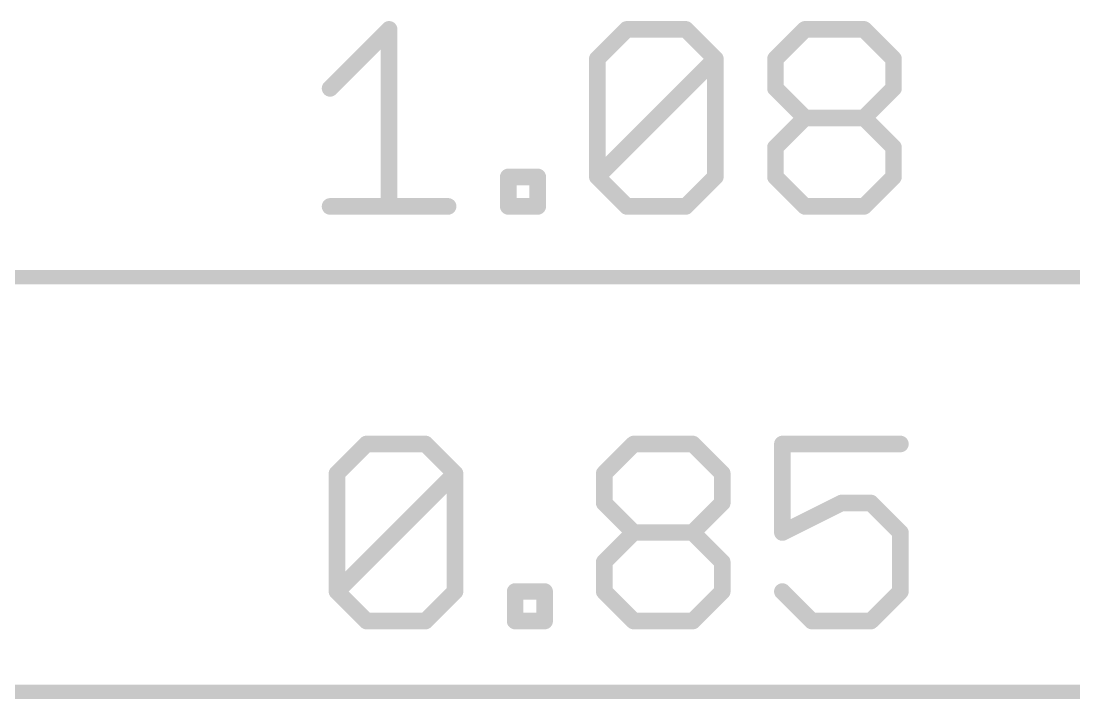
# Model space of a CAD drawing. Extents: x -38 to 69, y -31 to 38.
# Drawn here: x 4.85 to 14.53, y 32.19 to 38.42 of the extents above; entities that cross this region are included whole.
import ezdxf

# ---------------------------------------------------------------- set-up
doc = ezdxf.new("R2010")
doc.units = 0
doc.layers.add('47', color=253, linetype='CONTINUOUS')

msp = doc.modelspace()

# ---------------------------------------------------------------- linework, layer by layer
at = {"layer": '47'}
for points, const_width in [([(7.6913, 37.8034), (8.2336, 38.3457)], 0.1524), ([(8.2336, 38.3457), (8.2336, 36.7187)], 0.1524), ([(10.147, 38.0745), (10.4182, 38.3457)], 0.1524), ([(10.4182, 38.3457), (10.9605, 38.3457)], 0.1524), ([(10.9605, 38.3457), (11.2317, 38.0745)], 0.1524), ([(11.7842, 38.0745), (12.0554, 38.3457)], 0.1524), ([(12.0554, 38.3457), (12.5977, 38.3457)], 0.1524), ([(12.5977, 38.3457), (12.8689, 38.0745)], 0.1524), ([(10.147, 36.9899), (10.147, 38.0745)], 0.1524), ([(10.147, 36.9899), (11.2317, 38.0745)], 0.1524), ([(11.2317, 38.0745), (11.2317, 36.9899)], 0.1524), ([(11.7842, 37.8034), (11.7842, 38.0745)], 0.1524), ([(12.8689, 38.0745), (12.8689, 37.8034)], 0.1524), ([(12.0554, 37.5322), (11.7842, 37.8034)], 0.1524), ([(12.8689, 37.8034), (12.5977, 37.5322)], 0.1524), ([(11.7842, 37.261), (12.0554, 37.5322)], 0.1524), ([(12.0554, 37.5322), (12.5977, 37.5322)], 0.1524), ([(12.5977, 37.5322), (12.8689, 37.261)], 0.1524), ([(11.7842, 36.9899), (11.7842, 37.261)], 0.1524), ([(12.8689, 37.261), (12.8689, 36.9899)], 0.1524), ([(9.3285, 36.7187), (9.3285, 36.9899)], 0.1524), ([(9.3285, 36.9899), (9.5996, 36.9899)], 0.1524), ([(9.5996, 36.9899), (9.5996, 36.7187)], 0.1524), ([(10.4182, 36.7187), (10.147, 36.9899)], 0.1524), ([(11.2317, 36.9899), (10.9605, 36.7187)], 0.1524), ([(12.0554, 36.7187), (11.7842, 36.9899)], 0.1524), ([(12.8689, 36.9899), (12.5977, 36.7187)], 0.1524), ([(7.6913, 36.7187), (8.776, 36.7187)], 0.1524), ([(9.5996, 36.7187), (9.3285, 36.7187)], 0.1524), ([(10.9605, 36.7187), (10.4182, 36.7187)], 0.1524), ([(12.5977, 36.7187), (12.0554, 36.7187)], 0.1524), ([(-3.491, 36.068), (23.684, 36.068)], 0.13), ([(7.7548, 34.2645), (8.026, 34.5357)], 0.1524), ([(8.026, 34.5357), (8.5683, 34.5357)], 0.1524), ([(8.5683, 34.5357), (8.8395, 34.2645)], 0.1524), ([(10.2105, 34.2645), (10.4817, 34.5357)], 0.1524), ([(10.4817, 34.5357), (11.024, 34.5357)], 0.1524), ([(11.024, 34.5357), (11.2952, 34.2645)], 0.1524), ([(12.9324, 34.5357), (11.8477, 34.5357)], 0.1524), ([(11.8477, 34.5357), (11.8477, 33.7222)], 0.1524), ([(7.7548, 33.1799), (7.7548, 34.2645)], 0.1524), ([(7.7548, 33.1799), (8.8395, 34.2645)], 0.1524), ([(8.8395, 34.2645), (8.8395, 33.1799)], 0.1524), ([(10.2105, 33.9934), (10.2105, 34.2645)], 0.1524), ([(11.2952, 34.2645), (11.2952, 33.9934)], 0.1524), ([(10.4817, 33.7222), (10.2105, 33.9934)], 0.1524), ([(11.2952, 33.9934), (11.024, 33.7222)], 0.1524), ([(11.8477, 33.7222), (12.39, 33.9934)], 0.1524), ([(12.39, 33.9934), (12.6612, 33.9934)], 0.1524), ([(12.6612, 33.9934), (12.9324, 33.7222)], 0.1524), ([(10.2105, 33.451), (10.4817, 33.7222)], 0.1524), ([(10.4817, 33.7222), (11.024, 33.7222)], 0.1524), ([(11.024, 33.7222), (11.2952, 33.451)], 0.1524), ([(12.9324, 33.7222), (12.9324, 33.1799)], 0.1524), ([(10.2105, 33.1799), (10.2105, 33.451)], 0.1524), ([(11.2952, 33.451), (11.2952, 33.1799)], 0.1524), ([(8.026, 32.9087), (7.7548, 33.1799)], 0.1524), ([(8.8395, 33.1799), (8.5683, 32.9087)], 0.1524), ([(9.392, 32.9087), (9.392, 33.1799)], 0.1524), ([(9.392, 33.1799), (9.6631, 33.1799)], 0.1524), ([(9.6631, 33.1799), (9.6631, 32.9087)], 0.1524), ([(10.4817, 32.9087), (10.2105, 33.1799)], 0.1524), ([(11.2952, 33.1799), (11.024, 32.9087)], 0.1524), ([(12.1189, 32.9087), (11.8477, 33.1799)], 0.1524), ([(12.9324, 33.1799), (12.6612, 32.9087)], 0.1524), ([(8.5683, 32.9087), (8.026, 32.9087)], 0.1524), ([(9.6631, 32.9087), (9.392, 32.9087)], 0.1524), ([(11.024, 32.9087), (10.4817, 32.9087)], 0.1524), ([(12.6612, 32.9087), (12.1189, 32.9087)], 0.1524), ([(-0.57, 32.258), (20.89, 32.258)], 0.13)]:
    msp.add_lwpolyline(points, dxfattribs=dict(at, const_width=const_width))
at = {"layer": '47', "const_width": 0.0762}
for points in [[(8.2717, 38.3457, 1), (8.1955, 38.3457)], [(8.2606, 38.3187, 1), (8.2067, 38.3726)], [(10.4182, 38.3838, 1), (10.4182, 38.3076)], [(10.4451, 38.3187, 1), (10.3913, 38.3726)], [(10.9875, 38.3726, 1), (10.9336, 38.3187)], [(10.9605, 38.3076, 1), (10.9605, 38.3838)], [(12.0554, 38.3838, 1), (12.0554, 38.3076)], [(12.0823, 38.3187, 1), (12.0284, 38.3726)], [(12.6246, 38.3726, 1), (12.5708, 38.3187)], [(12.5977, 38.3076, 1), (12.5977, 38.3838)], [(10.1851, 38.0745, 1), (10.1089, 38.0745)], [(10.1201, 38.1015, 1), (10.174, 38.0476)], [(11.2698, 38.0745, 1), (11.1936, 38.0745)], [(11.2586, 38.0476, 1), (11.2048, 38.1015)], [(11.2048, 38.0476, 1), (11.2586, 38.1015)], [(11.8223, 38.0745, 1), (11.7461, 38.0745)], [(11.7573, 38.1015, 1), (11.8111, 38.0476)], [(12.907, 38.0745, 1), (12.8308, 38.0745)], [(12.8419, 38.0476, 1), (12.8958, 38.1015)], [(7.6644, 37.8303, 1), (7.7183, 37.7764)], [(11.8111, 37.8303, 1), (11.7573, 37.7764)], [(11.7461, 37.8034, 1), (11.8223, 37.8034)], [(12.8308, 37.8034, 1), (12.907, 37.8034)], [(12.8958, 37.7764, 1), (12.8419, 37.8303)], [(12.0554, 37.5703, 1), (12.0554, 37.4941)], [(12.0823, 37.5053, 1), (12.0284, 37.5591)], [(12.0284, 37.5053, 1), (12.0823, 37.5591)], [(12.6246, 37.5591, 1), (12.5708, 37.5053)], [(12.5708, 37.5591, 1), (12.6246, 37.5053)], [(12.5977, 37.4941, 1), (12.5977, 37.5703)], [(11.8223, 37.261, 1), (11.7461, 37.261)], [(11.7573, 37.288, 1), (11.8111, 37.2341)], [(12.907, 37.261, 1), (12.8308, 37.261)], [(12.8419, 37.2341, 1), (12.8958, 37.288)], [(9.3666, 36.9899, 1), (9.2904, 36.9899)], [(9.3285, 37.028, 1), (9.3285, 36.9518)], [(9.6377, 36.9899, 1), (9.5615, 36.9899)], [(9.5996, 36.9518, 1), (9.5996, 37.028)], [(10.174, 37.0168, 1), (10.1201, 36.9629)], [(11.2586, 36.9629, 1), (11.2048, 37.0168)], [(11.8111, 37.0168, 1), (11.7573, 36.9629)], [(12.8958, 36.9629, 1), (12.8419, 37.0168)], [(10.1201, 37.0168, 1), (10.174, 36.9629)], [(10.1089, 36.9899, 1), (10.1851, 36.9899)], [(11.1936, 36.9899, 1), (11.2698, 36.9899)], [(11.7461, 36.9899, 1), (11.8223, 36.9899)], [(12.8308, 36.9899, 1), (12.907, 36.9899)], [(7.6913, 36.7568, 1), (7.6913, 36.6806)], [(8.776, 36.6806, 1), (8.776, 36.7568)], [(9.3285, 36.7568, 1), (9.3285, 36.6806)], [(9.5996, 36.6806, 1), (9.5996, 36.7568)], [(10.4182, 36.7568, 1), (10.4182, 36.6806)], [(10.3913, 36.6918, 1), (10.4451, 36.7456)], [(10.9336, 36.7456, 1), (10.9875, 36.6918)], [(10.9605, 36.6806, 1), (10.9605, 36.7568)], [(12.0554, 36.7568, 1), (12.0554, 36.6806)], [(12.0284, 36.6918, 1), (12.0823, 36.7456)], [(12.5708, 36.7456, 1), (12.6246, 36.6918)], [(12.5977, 36.6806, 1), (12.5977, 36.7568)], [(8.1955, 36.7187, 1), (8.2717, 36.7187)], [(9.2904, 36.7187, 1), (9.3666, 36.7187)], [(9.5615, 36.7187, 1), (9.6377, 36.7187)], [(8.026, 34.5738, 1), (8.026, 34.4976)], [(8.0529, 34.5087, 1), (7.999, 34.5626)], [(8.5952, 34.5626, 1), (8.5414, 34.5087)], [(8.5683, 34.4976, 1), (8.5683, 34.5738)], [(10.4817, 34.5738, 1), (10.4817, 34.4976)], [(10.5086, 34.5087, 1), (10.4548, 34.5626)], [(11.051, 34.5626, 1), (10.9971, 34.5087)], [(11.024, 34.4976, 1), (11.024, 34.5738)], [(11.8477, 34.5738, 1), (11.8477, 34.4976)], [(11.8858, 34.5357, 1), (11.8096, 34.5357)], [(12.9324, 34.4976, 1), (12.9324, 34.5738)], [(7.7929, 34.2645, 1), (7.7167, 34.2645)], [(7.7279, 34.2915, 1), (7.7818, 34.2376)], [(8.8776, 34.2645, 1), (8.8014, 34.2645)], [(8.8664, 34.2376, 1), (8.8125, 34.2915)], [(8.8125, 34.2376, 1), (8.8664, 34.2915)], [(10.2486, 34.2645, 1), (10.1724, 34.2645)], [(10.1836, 34.2915, 1), (10.2375, 34.2376)], [(11.3333, 34.2645, 1), (11.2571, 34.2645)], [(11.2683, 34.2376, 1), (11.3221, 34.2915)], [(10.2375, 34.0203, 1), (10.1836, 33.9664)], [(11.3221, 33.9664, 1), (11.2683, 34.0203)], [(12.39, 34.0315, 1), (12.39, 33.9553)], [(12.4071, 33.9593, 1), (12.373, 34.0274)], [(12.6881, 34.0203, 1), (12.6343, 33.9664)], [(12.6612, 33.9553, 1), (12.6612, 34.0315)], [(10.1724, 33.9934, 1), (10.2486, 33.9934)], [(11.2571, 33.9934, 1), (11.3333, 33.9934)], [(10.4817, 33.7603, 1), (10.4817, 33.6841)], [(10.5086, 33.6953, 1), (10.4548, 33.7491)], [(10.4548, 33.6953, 1), (10.5086, 33.7491)], [(11.051, 33.7491, 1), (10.9971, 33.6953)], [(10.9971, 33.7491, 1), (11.051, 33.6953)], [(11.024, 33.6841, 1), (11.024, 33.7603)], [(11.8307, 33.7563, 1), (11.8647, 33.6881)], [(12.9705, 33.7222, 1), (12.8943, 33.7222)], [(12.9054, 33.6953, 1), (12.9593, 33.7491)], [(11.8096, 33.7222, 1), (11.8858, 33.7222)], [(10.2486, 33.451, 1), (10.1724, 33.451)], [(10.1836, 33.478, 1), (10.2375, 33.4241)], [(11.3333, 33.451, 1), (11.2571, 33.451)], [(11.2683, 33.4241, 1), (11.3221, 33.478)], [(7.7818, 33.2068, 1), (7.7279, 33.1529)], [(7.7279, 33.2068, 1), (7.7818, 33.1529)], [(7.7167, 33.1799, 1), (7.7929, 33.1799)], [(8.8014, 33.1799, 1), (8.8776, 33.1799)], [(8.8664, 33.1529, 1), (8.8125, 33.2068)], [(9.4301, 33.1799, 1), (9.3539, 33.1799)], [(9.392, 33.218, 1), (9.392, 33.1418)], [(9.7012, 33.1799, 1), (9.625, 33.1799)], [(9.6631, 33.1418, 1), (9.6631, 33.218)], [(10.2375, 33.2068, 1), (10.1836, 33.1529)], [(10.1724, 33.1799, 1), (10.2486, 33.1799)], [(11.2571, 33.1799, 1), (11.3333, 33.1799)], [(11.3221, 33.1529, 1), (11.2683, 33.2068)], [(11.8746, 33.2068, 1), (11.8208, 33.1529)], [(12.8943, 33.1799, 1), (12.9705, 33.1799)], [(12.9593, 33.1529, 1), (12.9054, 33.2068)], [(8.026, 32.9468, 1), (8.026, 32.8706)], [(7.999, 32.8818, 1), (8.0529, 32.9356)], [(8.5414, 32.9356, 1), (8.5952, 32.8818)], [(8.5683, 32.8706, 1), (8.5683, 32.9468)], [(9.392, 32.9468, 1), (9.392, 32.8706)], [(9.3539, 32.9087, 1), (9.4301, 32.9087)], [(9.625, 32.9087, 1), (9.7012, 32.9087)], [(9.6631, 32.8706, 1), (9.6631, 32.9468)], [(10.4817, 32.9468, 1), (10.4817, 32.8706)], [(10.4548, 32.8818, 1), (10.5086, 32.9356)], [(10.9971, 32.9356, 1), (11.051, 32.8818)], [(11.024, 32.8706, 1), (11.024, 32.9468)], [(12.1189, 32.9468, 1), (12.1189, 32.8706)], [(12.0919, 32.8818, 1), (12.1458, 32.9356)], [(12.6343, 32.9356, 1), (12.6881, 32.8818)], [(12.6612, 32.8706, 1), (12.6612, 32.9468)]]:
    msp.add_lwpolyline(points, format="xyb", dxfattribs=at)

doc.saveas('drawing.dxf')
